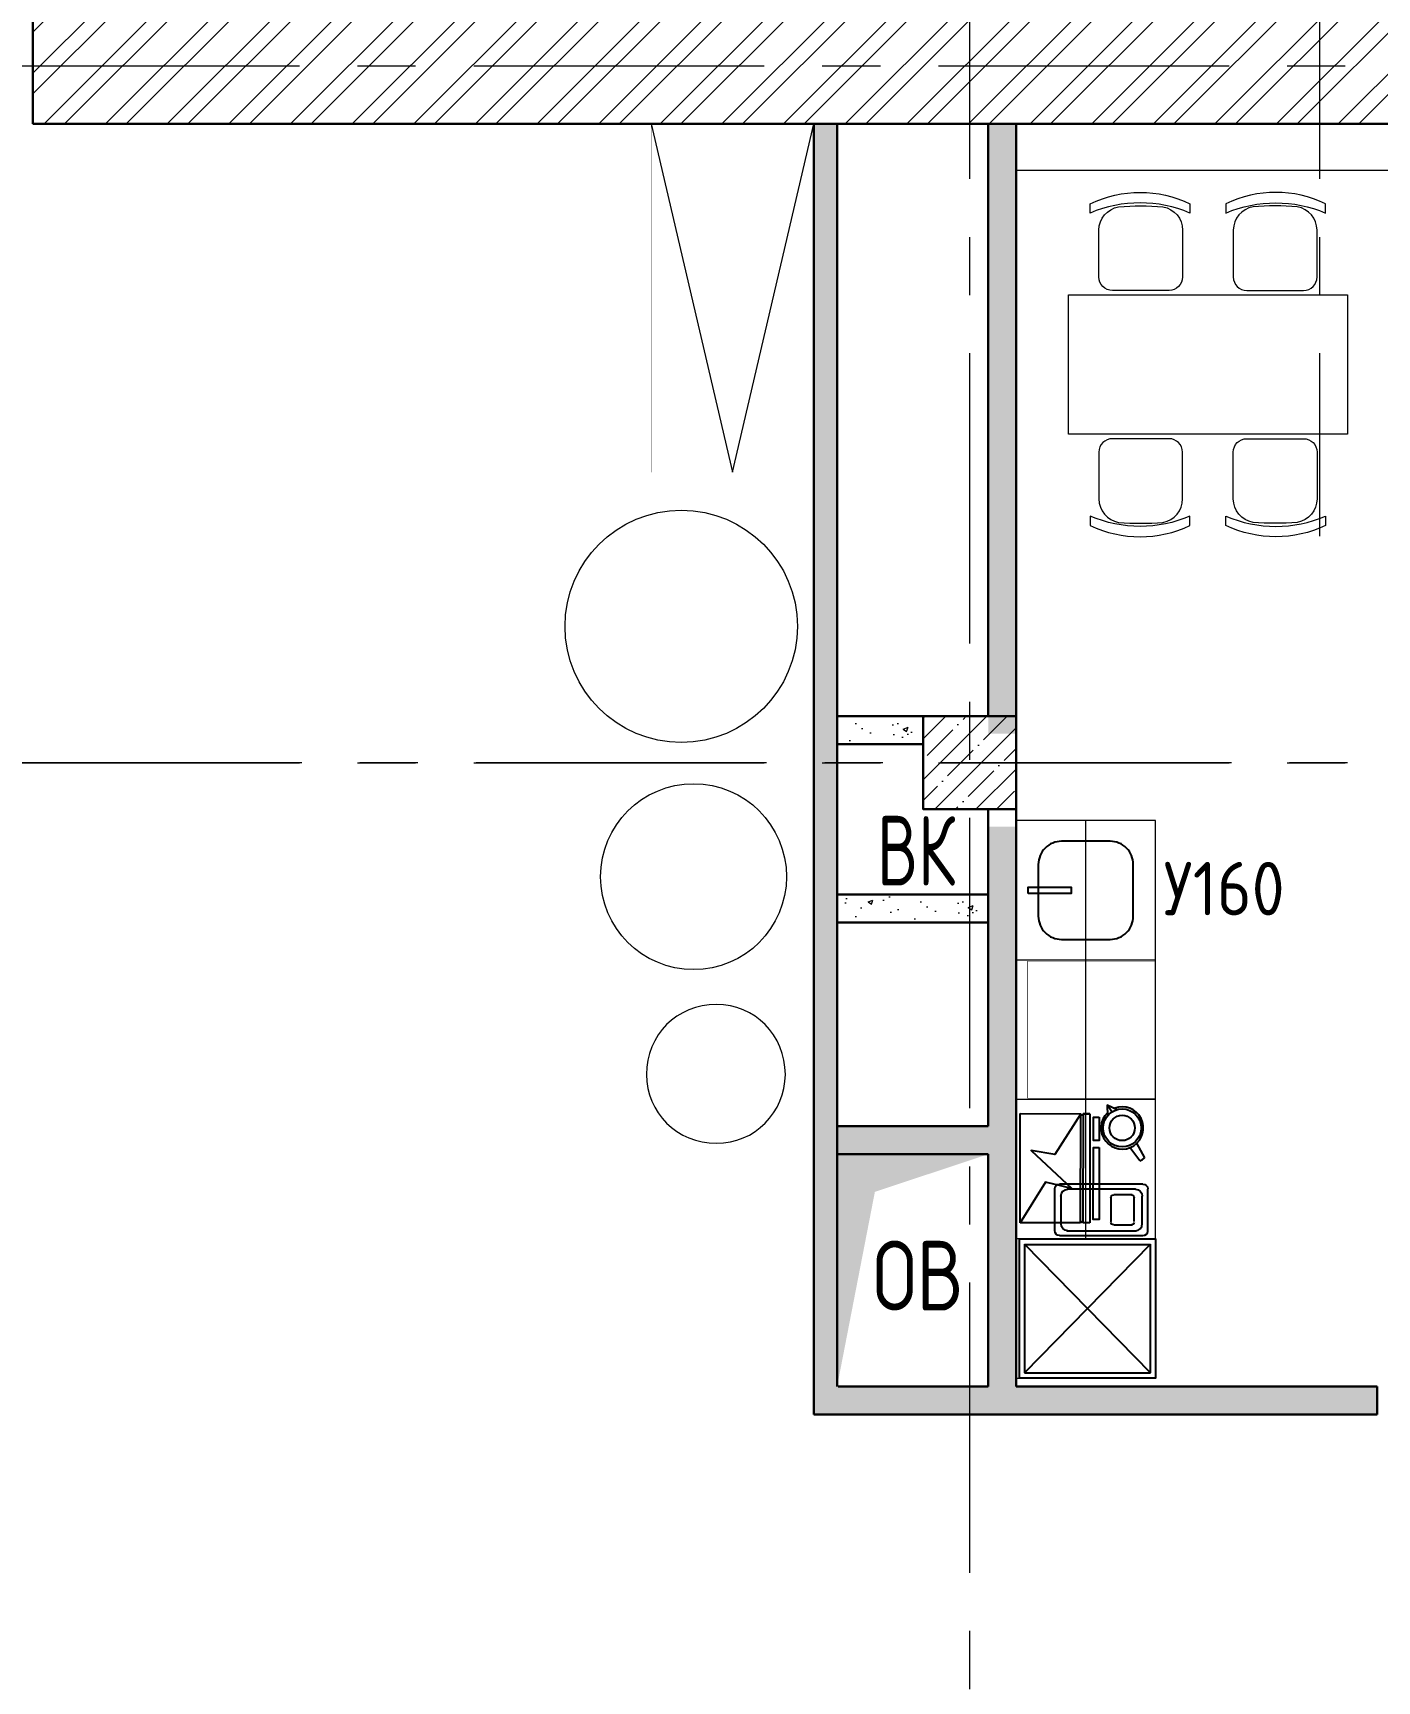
# Model space of a CAD drawing. Header units: millimetres. Extents: x -13407 to 95998, y -2611 to 109495.
# Drawn here: x 25540 to 31323, y 65442 to 72536 of the extents above; entities that cross this region are included whole.
import ezdxf

# ---------------------------------------------------------------- set-up
doc = ezdxf.new("R2010")
doc.units = ezdxf.units.MM
doc.linetypes.add('CENTER', pattern=[2, 1.25, -0.25, 0.25, -0.25])
for name, color, linetype, lineweight in [('АР_Колонны', 5, 'Continuous', 30), ('АР_Колонны Штрих', 250, 'Continuous', 5), ('АР_Оси', 193, 'Continuous', 9), ('АР_Перегородки газоблок', 165, 'Continuous', 30), ('АР_Перегородки газоблок_Штрих', 165, 'Continuous', 5), ('АР_Подоконники', 163, 'Continuous', 9), ('АР_Сущ Несущая стена', 202, 'Continuous', 30), ('АР_Штриховка кирпич', 250, 'Continuous', 9), ('Спринклеры', 7, 'Continuous', 18), ('ТХ_мебель передв', 250, 'Continuous', 13), ('ТХ_мебель_стац', 250, 'Continuous', 13)]:
    doc.layers.add(name, color=color, linetype=linetype, lineweight=lineweight)
for name, color, linetype in [('АР_Отверстия', 251, 'Continuous'), ('ТХ_ВК_оборуд.ТХ', 250, 'Continuous'), ('ТХ_мебель_стац_поз', 222, 'Continuous'), ('ТХ_обор_бытовое', 14, 'Continuous')]:
    doc.layers.add(name, color=color, linetype=linetype)
doc.styles.add('ICOCPEUR', font='isocpeur.ttf')
doc.styles.add('ISOCPEUR_1', font='isocpeur.ttf', dxfattribs={"width": 0.9, "height": 250})

# ---------------------------------------------------------------- blocks, each defined once
blk = doc.blocks.new('кухня тип 3')
at = {"color": 253, "ltscale": 100}
for p, q in [((209139.5, 25435.9), (209139.5, 24835.9)), ((209739.5, 25435.9), (209739.5, 24835.9)), ((210339.5, 25435.9), (210339.5, 24835.9)), ((209139.5, 25135.9), (210939.5, 25135.9))]:
    blk.add_line(p, q, dxfattribs=at)
blk.add_lwpolyline([(210939.5, 24835.9), (208539.5, 24835.9), (208539.5, 25435.9), (210939.5, 25435.9)], close=True, dxfattribs=at)
at = {"layer": 'ТХ_ВК_оборуд.ТХ', "color": 253, "ltscale": 100}
blk.add_lwpolyline([(210528.3, 25340.3), (210750.8, 25340.3, -0.414214), (210850.8, 25240.3), (210850.8, 25031.6, -0.414214), (210750.8, 24931.6), (210528.3, 24931.6, -0.414214), (210428.3, 25031.6), (210428.3, 25240.3, -0.414214)], format="xyb", close=True, dxfattribs=at)
blk.add_lwpolyline([(210626.3, 24887.9), (210652.8, 24887.9), (210652.8, 25073.5), (210626.3, 25073.5)], close=True, dxfattribs=at)
blk = doc.blocks.new('У012')
at = {"layer": 'ТХ_мебель передв', "color": 253}
blk.add_open_spline([(-181454, 44963.5, -0.6), (-181454, 44799.5, -0.6), (-181586.3, 44667.2, -0.6), (-181750.4, 44667.2, -0.6), (-181919.7, 44667.2, -0.6), (-182052, 44799.5, -0.6), (-182052, 44963.5, -0.6), (-182052, 45132.9, -0.6), (-181919.7, 45265.2, -0.6), (-181750.4, 45265.2, -0.6), (-181586.3, 45265.2, -0.6), (-181454, 45132.9, -0.6), (-181454, 44963.5, -0.6)], degree=3, knots=[0, 0, 0, 0, 1, 1, 1, 2, 2, 2, 3, 3, 3, 4, 4, 4, 4], dxfattribs=at)
blk = doc.blocks.new('У014')
at = {"layer": 'ТХ_мебель передв', "color": 253}
blk.add_circle((-169652.2, 43208.2, -0.6), 500, dxfattribs=at)
blk = doc.blocks.new('чайник')
at = {"color": 253, "ltscale": 20}
for p, q in [((-53, 224), (-45, 122)), ((-17, 229), (6, 130)), ((26, -168), (-19, -116)), ((18, -116), (26, -168)), ((26, -168), (53, -105))]:
    blk.add_line(p, q, dxfattribs=at)
for radius in [117, 78]:
    blk.add_circle((0, 0), radius, dxfattribs=at)
for radius, start, end in [(230, 94.2587, 103.2615), (130, 290.3798, 267.1404)]:
    blk.add_arc((0, 0), radius, start, end, dxfattribs=at)
blk = doc.blocks.new('кофемашинга')
at = {"color": 253}
for p, q in [((-11665.2, -149188), (-11665.2, -149368.3)), ((-12065.3, -149189.9), (-12065.3, -149370.1)), ((-11688.9, -149220.1), (-11688.9, -149338))]:
    blk.add_line(p, q, dxfattribs=at)
at = {"color": 253, "linetype": 'ByBlock'}
for points in [[(-12045.5, -149168.4), (-11686.7, -149168.3)], [(-12038.2, -149219.9), (-12038.3, -149341.9)], [(-12013, -149189.7), (-11715.7, -149189.7)], [(-11823.8, -149333.1), (-11823.8, -149229.1), (-11823.8, -149229.1)], [(-11811.3, -149214.8), (-11732.5, -149214.8), (-11732.5, -149214.8)], [(-11723.5, -149229.1), (-11723.5, -149333.1), (-11723.5, -149333.1)], [(-11686.8, -149389.8), (-12045.6, -149389.8)], [(-11717.6, -149368.3), (-12012.4, -149368.3)], [(-11732.5, -149343.8), (-11811.3, -149343.8), (-11811.3, -149343.8)]]:
    blk.add_lwpolyline(points, dxfattribs=at)
for points in [[(-12045.5, -149168.4), (-12056.3, -149168.4), (-12065.3, -149177.4), (-12065.3, -149189.9)], [(-11686.7, -149168.3), (-11674.2, -149168.3), (-11665.2, -149177.2), (-11665.2, -149188)], [(-12009.5, -149189.5), (-12025.6, -149189.5), (-12038.2, -149203.8), (-12038.2, -149219.9)], [(-11813.1, -149214.8), (-11818.5, -149214.8), (-11823.8, -149220.2), (-11823.8, -149225.6)], [(-11723.5, -149225.6), (-11723.5, -149220.2), (-11728.9, -149214.8), (-11734.2, -149214.8)], [(-11717.6, -149189.7), (-11701.4, -149189.7), (-11688.9, -149202.2), (-11688.9, -149220.1)], [(-12065.3, -149370.1), (-12065.3, -149380.9), (-12056.3, -149389.8), (-12045.6, -149389.8)], [(-12038.5, -149338), (-12038.5, -149355.9), (-12026, -149368.4), (-12009.9, -149368.4)], [(-11823.8, -149331.3), (-11823.8, -149338.4), (-11818.5, -149343.8), (-11813.1, -149343.8)], [(-11734.2, -149343.8), (-11728.9, -149343.8), (-11723.5, -149338.4), (-11723.5, -149331.3)], [(-11717.6, -149368.3), (-11701.4, -149368.3), (-11688.9, -149355.8), (-11688.9, -149337.9)], [(-11686.8, -149389.8), (-11674.2, -149389.8), (-11665.3, -149380.9), (-11665.3, -149370.1)]]:
    blk.add_open_spline(points, degree=3, dxfattribs=at)
blk = doc.blocks.new('микроволн')
at = {"color": 253}
for p, q in [((0, 270), (0, 300)), ((0, 300), (470, 300)), ((0, 300), (0, 270)), ((470, 300), (470, 270)), ((0, 270), (470, 270)), ((0, 0), (0, 260)), ((470, 260), (0, 260)), ((470, 260), (470, 0)), ((470, 0), (0, 0))]:
    blk.add_line(p, q, dxfattribs=at)
for points in [[(15, 340), (115, 340), (115, 315), (15, 315)], [(145, 340), (455, 340), (455, 315), (145, 315)]]:
    blk.add_lwpolyline(points, close=True, dxfattribs=at)
blk.add_lwpolyline([(0, 260), (176.4, 149.3), (158.2, 46.9), (321.5, 221.8), (295.2, 109.7), (470, 0)], dxfattribs=at)
for centre, start, end in [((0, 265), 270, 90), ((470, 265), 90, 270)]:
    blk.add_arc(centre, 5, start, end, dxfattribs=at)
blk = doc.blocks.new('холодильник встраиваемый')
at = {"color": 253, "ltscale": 100}
for p, q in [((23.3, 21.9), (23.3, 563.5)), ((23.3, 563.5), (576.7, 563.5)), ((576.7, 21.9), (23.3, 563.5)), ((573.7, 563.5), (573.7, 21.9)), ((576.7, 21.9), (23.3, 21.9))]:
    blk.add_line(p, q, dxfattribs=at)
at = {"color": 253}
blk.add_line((23.3, 21.9), (576.7, 563.5), dxfattribs=at)
blk.add_lwpolyline([(600, 0), (600, 585.5), (0, 585.5), (0, 0)], close=True, dxfattribs=at)
blk = doc.blocks.new('У016')
at = {"layer": 'ТХ_мебель передв', "color": 253, "lineweight": 0, "ltscale": 100, "transparency": 33554687}
for p, q in [((-49562.5, 37416.5), (-49212.5, 35916.5)), ((-49212.5, 35916.5), (-48862.5, 37416.5))]:
    blk.add_line(p, q, dxfattribs=at)
at = {"layer": 'ТХ_мебель передв', "color": 253, "lineweight": 0, "ltscale": 100, "transparency": 33554687, "const_width": 1}
blk.add_lwpolyline([(-49562.5, 37416.5), (-49562.5, 35916.5), (-48862.5, 35916.5), (-48862.5, 37416.5)], close=True, dxfattribs=at)
blk = doc.blocks.new('Стул парты')
at = {"color": 253}
for points in [[(-95.3, -360, -0.36493), (-180, -259.4), (-180, -58.2, -0.414078), (-121.8, 0), (121.8, 0, -0.414078), (180, -58.2), (180, -259.4, -0.36493), (95.3, -360, -0.041656)], [(-211.8, -333.5, 0.203875), (217.1, -333.5), (217.1, -373.5, -0.227009), (-211.8, -373.5)]]:
    blk.add_lwpolyline(points, format="xyb", close=True, dxfattribs=at)

msp = doc.modelspace()

# ---------------------------------------------------------------- hatches: boundary and pattern name
at = {"layer": 'АР_Колонны Штрих', "ltscale": 100}
h = msp.add_hatch(dxfattribs=at)
h.set_pattern_fill('ANSI35', color=253, scale=500)
h.set_pattern_definition([(45, (-927682.16, 109466.47), (-88.388348, 88.388348), []), (45, (-927593.77, 109466.47), (-88.388348, 88.388348), [156.25, -31.25, 0, -31.25])])
h.paths.add_polyline_path([(29769.9, 69595), (29369.9, 69595), (29369.9, 69195), (29769.9, 69195)])
at = {"layer": 'АР_Перегородки газоблок_Штрих', "ltscale": 100}
h = msp.add_hatch(dxfattribs=at)
h.set_pattern_fill('AR-CONC', color=253, scale=30)
h.set_pattern_definition([(50, (-58072.46, -55205.68), (215.17805, -18.82564), [22.5, -247.5]), (355, (-58072.46, -55205.68), (-41.6254, 225.65764), [18, -198]), (100.45144, (-58054.53, -55207.25), (173.55265, 206.832), [19.12206, -210.34263]), (46.1842, (-58072.46, -55145.68), (320.1724, -49.6558), [33.75, -371.25]), (96.63564, (-58045.78, -55149.82), (280.3986, 292.2356), [28.6831, -315.5141]), (351.18416, (-58072.46, -55145.68), (280.3986, 292.2356), [27, -297]), (21, (-58042.46, -55160.68), (179.07212, -120.78567), [22.5, -247.5]), (326, (-58042.46, -55160.68), (72.9946, 217.545), [18, -198]), (71.45144, (-58027.54, -55170.75), (252.0667, 96.75935), [19.12206, -210.34263]), (37.5, (-58072.46, -55205.68), (3.647957, 99.868156), [0, -195.6, 0, -201, 0, -198.75]), (7.5, (-58072.46, -55205.68), (78.92086, 118.32351), [0, -114.6, 0, -191.1, 0, -75.75]), (327.5, (-58139.36, -55205.68), (160.14673, -6.76646), [0, -75, 0, -234, 0, -310.5]), (317.5, (-58169.36, -55205.68), (174.95585, 30.0315), [0, -97.5, 0, -155.4, 0, -220.5])])
h.paths.add_polyline_path([(29769.9, 69519.6), (29769.9, 69319.6), (29649.9, 69319.6), (29649.9, 69519.6)], flags=16)
h.paths.add_polyline_path([(29769.9, 69119.6), (29649.9, 69119.6), (29649.9, 69319.6), (29769.9, 69319.6)], flags=16)
h.paths.add_polyline_path([(29769.9, 72145), (29649.9, 72145), (29649.9, 70242.1), (29651.6, 70242.1), (29651.6, 70122.1), (29649.9, 70122.1), (29649.9, 67829.9), (29649.9, 66709.9), (28999.9, 66709.9), (28999.9, 67709.9), (29649.8, 67709.9), (29649.8, 67829.9), (28999.9, 67829.9), (28999.9, 72145), (28899.9, 72145), (28899.9, 67829.9), (28899.9, 66589.9), (31322.9, 66589.9), (31322.9, 66709.9), (29769.9, 66709.9)])
h = msp.add_hatch(dxfattribs=at)
h.set_pattern_fill('AR-CONC', color=253, scale=30)
h.set_pattern_definition([(50, (-58352.46, -54159.33), (215.17805, -18.82564), [22.5, -247.5]), (355, (-58352.46, -54159.33), (-41.6254, 225.65764), [18, -198]), (100.45144, (-58334.53, -54160.9), (173.55265, 206.832), [19.12206, -210.34263]), (46.1842, (-58352.46, -54099.33), (320.1724, -49.6558), [33.75, -371.25]), (96.63564, (-58325.78, -54103.47), (280.3986, 292.2356), [28.6831, -315.5141]), (351.18416, (-58352.46, -54099.33), (280.3986, 292.2356), [27, -297]), (21, (-58322.46, -54114.33), (179.07212, -120.78567), [22.5, -247.5]), (326, (-58322.46, -54114.33), (72.9946, 217.545), [18, -198]), (71.45144, (-58307.54, -54124.4), (252.0667, 96.75935), [19.12206, -210.34263]), (37.5, (-58352.46, -54159.33), (3.647957, 99.868156), [0, -195.6, 0, -201, 0, -198.75]), (7.5, (-58352.46, -54159.33), (78.92086, 118.32351), [0, -114.6, 0, -191.1, 0, -75.75]), (327.5, (-58419.36, -54159.33), (160.14673, -6.76646), [0, -75, 0, -234, 0, -310.5]), (317.5, (-58449.36, -54159.33), (174.95585, 30.0315), [0, -97.5, 0, -155.4, 0, -220.5])])
h.paths.add_polyline_path([(29369.9, 69595), (28999.9, 69595), (28999.9, 69475), (29369.9, 69475)])
h = msp.add_hatch(dxfattribs=at)
h.set_pattern_fill('AR-CONC', color=253, scale=30)
h.set_pattern_definition([(50, (-58072.46, -54926.78), (215.17805, -18.82564), [22.5, -247.5]), (355, (-58072.46, -54926.78), (-41.6254, 225.65764), [18, -198]), (100.45144, (-58054.53, -54928.34), (173.55265, 206.832), [19.12206, -210.34263]), (46.1842, (-58072.46, -54866.78), (320.1724, -49.6558), [33.75, -371.25]), (96.63564, (-58045.78, -54870.9), (280.3986, 292.2356), [28.6831, -315.5141]), (351.18416, (-58072.46, -54866.78), (280.3986, 292.2356), [27, -297]), (21, (-58042.46, -54881.78), (179.07212, -120.78567), [22.5, -247.5]), (326, (-58042.46, -54881.78), (72.9946, 217.545), [18, -198]), (71.45144, (-58027.54, -54891.84), (252.0667, 96.75935), [19.12206, -210.34263]), (37.5, (-58072.46, -54926.775), (3.647957, 99.868156), [0, -195.6, 0, -201, 0, -198.75]), (7.5, (-58072.46, -54926.78), (78.92086, 118.32351), [0, -114.6, 0, -191.1, 0, -75.75]), (327.5, (-58139.36, -54926.775), (160.14673, -6.76646), [0, -75, 0, -234, 0, -310.5]), (317.5, (-58169.36, -54926.78), (174.95585, 30.0315), [0, -97.5, 0, -155.4, 0, -220.5])])
h.paths.add_polyline_path([(29649.9, 68827.6), (28999.9, 68827.6), (28999.9, 68707.6), (29649.9, 68707.6)])
at = {"layer": 'АР_Штриховка кирпич', "ltscale": 100}
h = msp.add_hatch(dxfattribs=at)
h.set_pattern_fill('ANSI32', color=253, scale=500)
h.set_pattern_definition([(45, (-959812.68, 109221.18), (-132.58252, 132.58252), []), (45, (-959724.3, 109221.18), (-132.58252, 132.58252), [])])
h.paths.add_polyline_path([(32926.9, 73702.9), (32889.8, 73702.9)])
h.paths.add_polyline_path([(32049.9, 72145), (32049.9, 72536.1), (32114.9, 72536.1), (32114.9, 72655), (31329.9, 72655), (31329.9, 76165), (30304.9, 76165), (30304.9, 75655), (30819.9, 75655), (30819.9, 72655), (25539.9, 72655), (25539.9, 72145)])
h.paths.add_polyline_path([(34469.9, 72536.1), (34469.9, 72145), (36669.9, 72145), (36669.9, 72655), (34404.9, 72655), (34404.9, 72536.1)])
at = {"layer": 'Спринклеры'}
msp.add_hatch(color=253, dxfattribs=at).paths.add_polyline_path([(28999.8, 66709.9), (29162.3, 67547.4), (29649.8, 67709.9), (28999.8, 67709.9)])

# ---------------------------------------------------------------- linework, layer by layer
at = {"layer": 'АР_Колонны', "color": 253, "ltscale": 100}
msp.add_lwpolyline([(29769.9, 69595), (29769.9, 69195), (29369.9, 69195), (29369.9, 69595), (29769.9, 69595)], dxfattribs=at)
at = {"layer": 'АР_Оси', "color": 253, "linetype": 'CENTER', "ltscale": 1000}
for p, q in [((29569.9, 79157.5), (29569.9, 23425.1)), ((31074.9, 79157.5), (31074.9, 70369.9)), ((-12563.8, 72395), (70614.6, 72395)), ((-12563.8, 69395), (70614.6, 69395)), ((-12553.5, 69395.3), (70624.9, 69395.3))]:
    msp.add_line(p, q, dxfattribs=at)
at = {"layer": 'АР_Перегородки газоблок', "color": 253, "ltscale": 100}
for p, q in [((28899.9, 72145), (28899.9, 66589.9)), ((28999.9, 72145), (28999.9, 66709.9)), ((29369.9, 69595), (28999.9, 69595)), ((29649.9, 69195), (29649.9, 67829.9)), ((29769.9, 69195), (29769.9, 66709.9)), ((29649.9, 68827.6), (28999.9, 68827.6)), ((29649.9, 67829.9), (28999.9, 67829.9)), ((29769.9, 66709.9), (31322.9, 66709.9)), ((31322.9, 66709.9), (31322.9, 66589.9)), ((29649.8, 66589.9), (28899.9, 66589.9)), ((31322.9, 66589.9), (29029.4, 66589.9))]:
    msp.add_line(p, q, dxfattribs=at)
for points in [[(29649.9, 72145), (29649.9, 70122.1)], [(29769.9, 69595), (29769.9, 72145)], [(29649.9, 70122.1), (29649.9, 69595)], [(29369.8, 69475), (28999.9, 69475)], [(29649.8, 68707.6), (28999.9, 68707.6)], [(29649.8, 67709.9), (28999.9, 67709.9)], [(29649.8, 66709.9), (29649.8, 67709.9)], [(29003.7, 66709.9), (29649.9, 66709.9)]]:
    msp.add_lwpolyline(points, dxfattribs=at)
at = {"layer": 'АР_Подоконники', "color": 253, "ltscale": 100}
msp.add_line((29769.9, 71945), (41509.8, 71945), dxfattribs=at)
at = {"layer": 'АР_Сущ Несущая стена', "color": 253, "ltscale": 100}
for p, q in [((25539.9, 72655), (25539.9, 72145)), ((25539.9, 72145), (32049.9, 72145))]:
    msp.add_line(p, q, dxfattribs=at)
at = {"layer": 'ТХ_мебель передв', "color": 253}
msp.add_lwpolyline([(29995.5, 71408.6), (31195.5, 71408.6), (31195.5, 70808.6), (29995.5, 70808.6)], close=True, dxfattribs=at)
at = {"layer": 'ТХ_мебель передв', "color": 253, "ltscale": 0.1, "const_width": 2}
msp.add_lwpolyline([(30369.9, 68540.6), (30369.9, 67950.6), (29819.9, 67950.6), (29819.9, 68540.6)], close=True, dxfattribs=at)
at = {"layer": 'ТХ_мебель передв', "color": 253, "ltscale": 0.1}
msp.add_circle((28382.1, 68904.4), 400, dxfattribs=at)

# ---------------------------------------------------------------- block references
at = {"layer": 'ТХ_мебель передв', "color": 253}
for name, p in [('У016', (77762.4, 34728.5)), ('Стул парты', (30884.6, 70789.6, 0)), ('У014', (197981.4, 26773.7, 0.6)), ('У012', (210231.1, 23089.5, 0.6))]:
    msp.add_blockref(name, p, dxfattribs=at)
at = {"layer": 'ТХ_мебель передв', "color": 253, "rotation": 180}
msp.add_blockref('Стул парты', (30306.3, 71427.6, 0), dxfattribs=at)
at = {"layer": 'ТХ_мебель передв', "color": 253, "xscale": -1, "rotation": 180}
msp.add_blockref('Стул парты', (30884.6, 71427.6, 0), dxfattribs=at)
at = {"layer": 'ТХ_мебель передв', "color": 253, "xscale": -1}
msp.add_blockref('Стул парты', (30306.3, 70789.6, 0), dxfattribs=at)
at = {"layer": 'ТХ_мебель_стац', "color": 253, "xscale": -1, "rotation": 270}
msp.add_blockref('кухня тип 3', (4934, -141794), dxfattribs=at)
msp.add_blockref('кухня тип 3', (4934, -141794), dxfattribs=at)
at = {"layer": 'ТХ_обор_бытовое', "color": 253, "xscale": 0.7000000000000001, "yscale": 0.7000000000000001, "zscale": 0.7000000000000001, "rotation": 204.1310346708612}
msp.add_blockref('чайник', (30226.4, 67822.7), dxfattribs=at)
at = {"layer": 'ТХ_обор_бытовое', "color": 253, "rotation": 269.9130353633462}
msp.add_blockref('микроволн', (29787.9, 67884.4, -1.3), dxfattribs=at)
at = {"layer": 'ТХ_обор_бытовое', "color": 253, "xscale": -1}
for name, p, rotation in [('кофемашинга', (42001.6, -81809.1), 180), ('холодильник встраиваемый', (29784.5, 66745.6), 270)]:
    msp.add_blockref(name, p, dxfattribs=dict(at, rotation=rotation))

# ---------------------------------------------------------------- texts
at = {"layer": 'АР_Отверстия', "color": 253, "ltscale": 100, "char_height": 300, "attachment_point": 5, "line_spacing_factor": 0.7, "style": 'ICOCPEUR'}
for s, insert in [('\\A1;{\\W0.7;ВК}', (29339.6, 69016.2)), ('\\A1;{\\W0.8;ОВ}', (29348, 67187.1))]:
    msp.add_mtext(s, dxfattribs=dict(at, insert=insert))
at = {"layer": 'ТХ_мебель_стац_поз', "color": 253, "style": 'ISOCPEUR_1', "width": 0.9}
msp.add_text('У160', height=230, dxfattribs=at).set_placement((30404, 68737.8))

doc.saveas('drawing.dxf')
